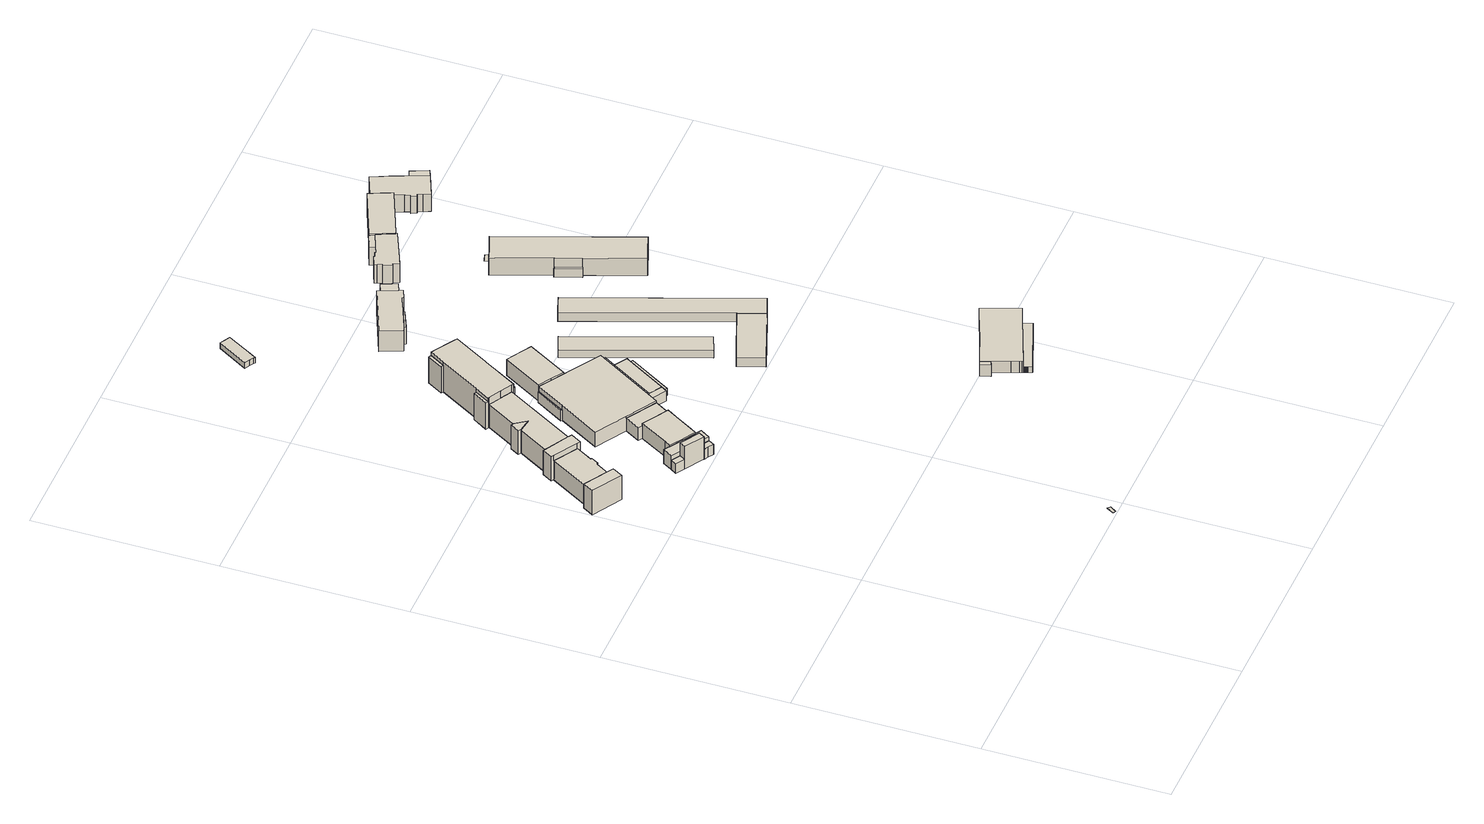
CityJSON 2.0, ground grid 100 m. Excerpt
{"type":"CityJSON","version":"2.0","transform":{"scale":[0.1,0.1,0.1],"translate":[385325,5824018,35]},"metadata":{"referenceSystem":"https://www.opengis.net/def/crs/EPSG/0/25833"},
"CityObjects":{
"building1":{"type":"Building","attributes":{"Gemeindeschluessel":"11000001","BezugspunktDach":"2200","function":"51009_1610","measuredHeight":0.061,"storeysAboveGround":0},"address":[{"country":"Germany","locality":"Berlin"}],"geometry":[{"type":"Solid","lod":"1","boundaries":[[[[0,1,2,3]],[[4,5,6,7]],[[4,7,3,2]],[[5,4,2,1]],[[6,5,1,0]],[[7,6,0,3]]]]}]},
"building2":{"type":"Building","attributes":{"Gemeindeschluessel":"11000001","BezugspunktDach":"2200","function":"51009_1610","measuredHeight":14.37,"storeysAboveGround":0},"address":[{"country":"Germany","locality":"Berlin"}],"geometry":[{"type":"Solid","lod":"1","boundaries":[[[[8,9,10,11]],[[12,13,14,15]],[[12,15,11,10]],[[13,12,10,9]],[[14,13,9,8]],[[15,14,8,11]]]]}]},
"building3":{"type":"Building","attributes":{"Gemeindeschluessel":"11000001","function":"31001_3073"},"address":[{"country":"Germany","locality":"Berlin","thoroughfareNumber":"41 (94)","thoroughfareName":"Kurt-Schumacher-Damm"}],"children":["building3-1","building3-2","building3-3","building3-4","building3-5","building3-6","building3-7","building3-8","building3-9","building3-10"]},
"building3-1":{"type":"BuildingPart","attributes":{"BezugspunktDach":"2200","measuredHeight":16.58,"storeysAboveGround":3},"parents":["building3"],"geometry":[{"type":"MultiSurface","lod":"1","boundaries":[[[16,17,18,19,20,21]],[[22,23,24,25,26,27]],[[22,27,21,20]],[[23,22,20,19]],[[28,29,30,19,18]],[[31,24,23,32,33]],[[25,24,18,17]],[[26,25,17,16]],[[27,26,16,21]],[[31,33,29,28]],[[33,32,30,29]]]}]},
"building3-2":{"type":"BuildingPart","attributes":{"BezugspunktDach":"2200","measuredHeight":16.49,"storeysAboveGround":3},"parents":["building3"],"geometry":[{"type":"MultiSurface","lod":"1","boundaries":[[[34,35,36,37,38,39,40]],[[41,42,43,44,45,46,47]],[[41,47,40,39]],[[48,49,50,51,52,42,41,39,38]],[[43,42,38,37]],[[44,43,37,36]],[[45,44,36,35]],[[53,54,55,35,34]],[[47,46,34,40]],[[56,42,52,49,48]],[[57,52,51,50,49]],[[46,58,54,53]],[[58,45,59,55,54]]]}]},
"building3-3":{"type":"BuildingPart","attributes":{"BezugspunktDach":"2200","measuredHeight":16.34,"storeysAboveGround":3},"parents":["building3"],"geometry":[{"type":"MultiSurface","lod":"1","boundaries":[[[49,48,60,61,62,63,64,50]],[[65,66,67,68,69,42,52,51]],[[65,51,50,64]],[[68,67,62,61]],[[69,68,61,60]],[[42,69,60,48]],[[66,65,64,63]],[[70,71,62,67]],[[66,63,71,70]],[[52,42,48,49]],[[51,52,49,50]]]}]},
"building3-4":{"type":"BuildingPart","attributes":{"BezugspunktDach":"2200","measuredHeight":16.93,"storeysAboveGround":3},"parents":["building3"],"geometry":[{"type":"Solid","lod":"1","boundaries":[[[[72,73,74,75]],[[76,77,78,79]],[[76,79,75,74]],[[77,76,74,73]],[[79,78,72,75]],[[78,77,73,72]]]]}]},
"building3-5":{"type":"BuildingPart","attributes":{"BezugspunktDach":"2200","measuredHeight":16.93,"storeysAboveGround":3},"parents":["building3"],"geometry":[{"type":"Solid","lod":"1","boundaries":[[[[80,81,82,83]],[[84,85,86,87]],[[85,84,82,81]],[[86,85,81,80]],[[87,86,80,83]],[[84,87,83,82]]]]}]},
"building3-6":{"type":"BuildingPart","attributes":{"BezugspunktDach":"2200","measuredHeight":16.93,"storeysAboveGround":3},"parents":["building3"],"geometry":[{"type":"MultiSurface","lod":"1","boundaries":[[[88,89,90,91]],[[92,93,94,95]],[[93,92,90,89]],[[94,93,89,88]],[[95,94,88,91]],[[92,96,95,91,90]]]}]},
"building3-7":{"type":"BuildingPart","attributes":{"BezugspunktDach":"2200","measuredHeight":16.93,"storeysAboveGround":3},"parents":["building3"],"geometry":[{"type":"MultiSurface","lod":"1","boundaries":[[[97,98,99,100]],[[101,102,103,104]],[[101,104,100,99]],[[102,101,99,98]],[[104,103,97,100]],[[102,105,98,97,103]]]}]},
"building3-8":{"type":"BuildingPart","attributes":{"BezugspunktDach":"2200","measuredHeight":16.07,"storeysAboveGround":3},"parents":["building3"],"geometry":[{"type":"Solid","lod":"1","boundaries":[[[[106,107,108,109,110]],[[111,112,113,114,115]],[[111,115,110,109]],[[112,111,109,108]],[[113,112,108,107]],[[114,113,107,106]],[[115,114,106,110]]]]}]},
"building3-9":{"type":"BuildingPart","attributes":{"BezugspunktDach":"2200","measuredHeight":14.94,"storeysAboveGround":3},"parents":["building3"],"geometry":[{"type":"MultiSurface","lod":"1","boundaries":[[[29,28,116,117,118,119,55,54,53,30]],[[120,121,122,123,124,125,126,31,33,32]],[[120,32,30,53]],[[121,120,53,46,58]],[[122,121,54,58,45,127]],[[123,122,55,119]],[[124,123,119,118]],[[125,124,118,117]],[[126,125,117,116]],[[31,126,116,28]],[[58,46,53,54]],[[127,45,58,54,55]],[[33,31,28,29]],[[33,29,30,32]]]}]},
"building3-10":{"type":"BuildingPart","attributes":{"BezugspunktDach":"2200","measuredHeight":21.45,"storeysAboveGround":3},"parents":["building3"],"geometry":[{"type":"MultiSurface","lod":"1","boundaries":[[[128,129,130,131,132,133,134,135,136,137,138,139]],[[77,103,102,140,84,87,92,95,67,70,65,78]],[[77,73,72,78,139,138]],[[103,77,138,137]],[[102,98,97,103,137,136]],[[140,102,136,135]],[[84,140,135,134]],[[87,83,82,134,133]],[[92,87,133,132]],[[95,92,132,131],[95,91,90,92]],[[67,95,131,130]],[[71,62,130,129]],[[64,63,71,70,129,128]],[[78,65,128,139]],[[78,72,73,77]],[[103,97,98,102]],[[84,82,83,87]],[[91,95,92,90]],[[70,67,62,71]],[[65,66,63,64]],[[66,70,71,63]]]}]},
"building4":{"type":"Building","attributes":{"Gemeindeschluessel":"11000001","function":"31001_3073"},"address":[{"country":"Germany","locality":"Berlin","thoroughfareNumber":"41 (95)","thoroughfareName":"Kurt-Schumacher-Damm"}],"children":["building4-1","building4-2","building4-3","building4-4","building4-5","building4-6","building4-7","building4-8","building4-9","building4-10","building4-11"]},
"building4-1":{"type":"BuildingPart","attributes":{"BezugspunktDach":"2200","measuredHeight":12.13,"storeysAboveGround":1},"parents":["building4"],"geometry":[{"type":"MultiSurface","lod":"1","boundaries":[[[141,142,143,144,145,146,147,148,149,150,151]],[[152,153,154,155,156,157,158,159,160,161,162]],[[152,162,151,150]],[[163,164,165,152,150,149]],[[154,153,149,148]],[[156,155,147,146]],[[157,156,146,145]],[[158,166,167,145,144]],[[159,158,144,143]],[[160,159,143,142]],[[168,169,170,142,141]],[[162,161,141,151]],[[153,152,165,164,163]],[[171,172,173,147,155]],[[154,148,173,172]],[[157,167,166,158]],[[161,174,169,168]],[[160,170,169,174]]]}]},
"building4-2":{"type":"BuildingPart","attributes":{"BezugspunktDach":"2200","measuredHeight":14.05,"storeysAboveGround":1},"parents":["building4"],"geometry":[{"type":"MultiSurface","lod":"1","boundaries":[[[175,176,177,178,179,180,181]],[[182,183,184,185,155,172,154]],[[182,154,181,180]],[[183,182,180,179]],[[184,183,179,178]],[[185,184,178,177]],[[155,185,177,176]],[[173,147,155,176,175]],[[154,148,173,172,175,181]],[[172,155,147,173]],[[172,173,148,154]]]}]},
"building4-3":{"type":"BuildingPart","attributes":{"BezugspunktDach":"2200","measuredHeight":6.43,"storeysAboveGround":1},"parents":["building4"],"geometry":[{"type":"MultiSurface","lod":"1","boundaries":[[[186,187,188,189,190,191,167,166]],[[157,192,193,194,195,196,197,158]],[[192,157,167,191]],[[193,192,191,190]],[[194,193,190,189]],[[195,194,189,188]],[[196,198,199,195,188,187]],[[200,201,187,186]],[[158,197,186,166]],[[158,166,167,157]],[[195,199,198,196]],[[197,196,201,200]]]}]},
"building4-4":{"type":"BuildingPart","attributes":{"BezugspunktDach":"2200","measuredHeight":10.55,"storeysAboveGround":1},"parents":["building4"],"geometry":[{"type":"MultiSurface","lod":"1","boundaries":[[[202,203,204,170,169,168,205]],[[161,174,160,206,207,208,209]],[[161,209,205,168]],[[206,160,170,204]],[[209,208,202,205]],[[174,161,168,169]],[[160,174,169,170,210]],[[207,211,212,203]],[[206,204,212,213,211]],[[208,207,203,202,214]]]}]},
"building4-5":{"type":"BuildingPart","attributes":{"BezugspunktDach":"2200","measuredHeight":6.33,"storeysAboveGround":1},"parents":["building4"],"geometry":[{"type":"MultiSurface","lod":"1","boundaries":[[[215,216,217,199,198]],[[195,218,219,220,196]],[[218,195,199,217]],[[219,218,217,216]],[[220,219,216,215]],[[199,195,196,198]]]}]},
"building4-6":{"type":"BuildingPart","attributes":{"BezugspunktDach":"2200","measuredHeight":13.08,"storeysAboveGround":1},"parents":["building4"],"geometry":[{"type":"MultiSurface","lod":"1","boundaries":[[[221,222,223,224,225,226,227,228,229]],[[230,208,211,206,231,232,233,234,235]],[[230,235,229,228]],[[208,230,228,227]],[[212,203,207,203,202,227,226]],[[204,212,211,226,225]],[[231,206,225,224]],[[232,231,224,223]],[[233,232,223,222]],[[236,237,222,221]],[[238,239,240,235,234,221,229]],[[211,207,203,212]],[[208,202,203,207]],[[206,241,211,212,204]],[[234,233,237,236]],[[235,240,239,238]]]}]},
"building4-7":{"type":"BuildingPart","attributes":{"BezugspunktDach":"2200","measuredHeight":6.26,"storeysAboveGround":1},"parents":["building4"],"geometry":[{"type":"MultiSurface","lod":"1","boundaries":[[[242,243,244,200,245,246]],[[247,197,220,248,249,250]],[[247,250,246,245]],[[197,247,245,200]],[[248,220,244,243]],[[249,248,243,242]],[[250,249,242,246]],[[200,201,196,197]],[[220,196,201,244]]]}]},
"building4-8":{"type":"BuildingPart","attributes":{"BezugspunktDach":"2200","measuredHeight":6.61,"storeysAboveGround":1},"parents":["building4"],"geometry":[{"type":"MultiSurface","lod":"1","boundaries":[[[165,164,251,252]],[[253,153,152,254]],[[253,254,252,251]],[[153,253,251,164]],[[254,152,165,252]],[[152,153,164,165,255]]]}]},
"building4-9":{"type":"BuildingPart","attributes":{"BezugspunktDach":"2200","measuredHeight":13.7,"storeysAboveGround":1},"parents":["building4"],"geometry":[{"type":"MultiSurface","lod":"1","boundaries":[[[256,257,258,259,260,237,239,261,262]],[[263,240,233,264,265,266,267,268,269]],[[263,269,262,261]],[[263,261,238,235]],[[240,239,236,234]],[[264,233,237,260]],[[265,264,260,259]],[[270,271,265,259,258]],[[267,266,258,257]],[[268,267,257,256]],[[272,273,256,262]],[[240,235,238,239]],[[233,234,236,237]],[[266,274,265,271,270]],[[269,268,273,272]]]}]},
"building4-10":{"type":"BuildingPart","attributes":{"BezugspunktDach":"2200","measuredHeight":8.03,"storeysAboveGround":1},"parents":["building4"],"geometry":[{"type":"MultiSurface","lod":"1","boundaries":[[[275,276,271,270,277]],[[266,265,278,279,280]],[[266,280,277,270]],[[278,265,271,276]],[[279,278,276,275]],[[280,279,275,277]],[[281,265,266,270,271]]]}]},
"building4-11":{"type":"BuildingPart","attributes":{"BezugspunktDach":"2200","measuredHeight":8.16,"storeysAboveGround":1},"parents":["building4"],"geometry":[{"type":"MultiSurface","lod":"1","boundaries":[[[282,273,272,283]],[[269,268,284,285]],[[269,285,283,272]],[[284,268,273,282]],[[285,284,282,283]],[[268,269,272,273,286]]]}]},
"building5":{"type":"Building","attributes":{"Gemeindeschluessel":"11000001","BezugspunktDach":"2200","function":"51009_1610","measuredHeight":3,"storeysAboveGround":0},"address":[{"country":"Germany","locality":"Berlin"}],"geometry":[{"type":"Solid","lod":"1","boundaries":[[[[287,288,289,290]],[[291,292,293,294]],[[291,294,290,289]],[[292,291,289,288]],[[293,292,288,287]],[[294,293,287,290]]]]}]},
"building6":{"type":"Building","attributes":{"Gemeindeschluessel":"11000001","BezugspunktDach":"2200","function":"51009_1610","measuredHeight":4.43,"storeysAboveGround":0},"address":[{"country":"Germany","locality":"Berlin"}],"geometry":[{"type":"Solid","lod":"1","boundaries":[[[[295,296,297,298]],[[299,300,301,302]],[[299,302,298,297]],[[300,299,297,296]],[[301,300,296,295]],[[302,301,295,298]]]]}]},
"building7":{"type":"Building","attributes":{"Gemeindeschluessel":"11000012","BezugspunktDach":"2200","function":"31001_2463","measuredHeight":3.69,"storeysAboveGround":1},"address":[{"country":"Germany","locality":"Berlin","thoroughfareNumber":"10 (1)","thoroughfareName":"Rue Charles Calmette"}],"geometry":[{"type":"Solid","lod":"1","boundaries":[[[[303,304,305,306,307,308,309,310]],[[311,312,313,314,315,316,317,318]],[[311,318,310,309]],[[312,311,309,308]],[[313,312,308,307]],[[314,313,307,306]],[[315,314,306,305]],[[316,315,305,304]],[[317,316,304,303]],[[318,317,303,310]]]]}]},
"building8":{"type":"Building","attributes":{"Gemeindeschluessel":"11000001","BezugspunktDach":"2200","function":"51009_1610","measuredHeight":2.22,"storeysAboveGround":0},"address":[{"country":"Germany","locality":"Berlin"}],"geometry":[{"type":"Solid","lod":"1","boundaries":[[[[319,320,321,322]],[[323,324,325,326]],[[323,326,322,321]],[[324,323,321,320]],[[325,324,320,319]],[[326,325,319,322]]]]}]},
"building9":{"type":"Building","attributes":{"Gemeindeschluessel":"11000001","BezugspunktDach":"2200","function":"51009_1610","measuredHeight":4.23,"storeysAboveGround":0},"address":[{"country":"Germany","locality":"Berlin"}],"geometry":[{"type":"Solid","lod":"1","boundaries":[[[[327,328,329,330]],[[331,332,333,334]],[[331,334,330,329]],[[332,331,329,328]],[[333,332,328,327]],[[334,333,327,330]]]]}]},
"building10":{"type":"Building","attributes":{"Gemeindeschluessel":"11000001","BezugspunktDach":"2200","function":"31001_3073","measuredHeight":5,"storeysAboveGround":1},"address":[{"country":"Germany","locality":"Berlin","thoroughfareNumber":"41 (97)","thoroughfareName":"Kurt-Schumacher-Damm"}],"geometry":[{"type":"Solid","lod":"1","boundaries":[[[[335,336,337,338]],[[339,340,341,342]],[[339,342,338,337]],[[340,339,337,336]],[[341,340,336,335]],[[342,341,335,338]]]]}]},
"building11":{"type":"Building","attributes":{"Gemeindeschluessel":"11000001","function":"31001_3073"},"address":[{"country":"Germany","locality":"Berlin","thoroughfareNumber":"41 (96)","thoroughfareName":"Kurt-Schumacher-Damm"}],"children":["building11-1","building11-2","building11-3"]},
"building11-1":{"type":"BuildingPart","attributes":{"BezugspunktDach":"2200","measuredHeight":16.67,"storeysAboveGround":3},"parents":["building11"],"geometry":[{"type":"MultiSurface","lod":"1","boundaries":[[[343,344,345,346,347,348,349,350,351,352,353,354,355]],[[356,357,358,359,360,361,362,363,364,365,366,367,368]],[[356,368,355,354]],[[357,356,354,353]],[[369,370,371,357,353,352]],[[359,358,352,351]],[[360,359,351,350]],[[361,360,350,349]],[[362,361,349,348]],[[363,362,348,347]],[[364,363,347,346]],[[372,373,346,345]],[[366,374,372,345,344]],[[366,374,344]],[[367,366,344,343]],[[368,367,343,355]],[[358,375,376,370,369]],[[376,357,371,370]],[[365,364,373,372]],[[365,372,374,366]]]}]},
"building11-2":{"type":"BuildingPart","attributes":{"BezugspunktDach":"2200","measuredHeight":10.56,"storeysAboveGround":3},"parents":["building11"],"geometry":[{"type":"Solid","lod":"1","boundaries":[[[[377,378,373,372,374]],[[365,364,379,380,366]],[[379,364,373,378]],[[380,379,378,377]],[[366,380,377,374]],[[366,374,372,365]],[[364,365,372,373]]]]}]},
"building11-3":{"type":"BuildingPart","attributes":{"BezugspunktDach":"2200","measuredHeight":14.49,"storeysAboveGround":3},"parents":["building11"],"geometry":[{"type":"Solid","lod":"1","boundaries":[[[[370,369,381,382,371]],[[383,384,358,376,357]],[[383,357,371,382]],[[384,383,382,381]],[[358,384,381,369]],[[376,358,369,370]],[[376,370,371,357]]]]}]},
"building12":{"type":"Building","attributes":{"Gemeindeschluessel":"11000001","function":"31001_3073"},"address":[{"country":"Germany","locality":"Berlin","thoroughfareNumber":"41 (89)","thoroughfareName":"Kurt-Schumacher-Damm"}],"children":["building12-1","building12-2","building12-3"]},
"building12-1":{"type":"BuildingPart","attributes":{"BezugspunktDach":"2200","measuredHeight":7.17,"storeysAboveGround":1},"parents":["building12"],"geometry":[{"type":"MultiSurface","lod":"1","boundaries":[[[385,386,387,388,389,390,391,392,393,394,395]],[[396,397,398,399,400,401,402,403,404,405,406]],[[396,406,395,394]],[[397,396,394,393]],[[398,397,393,392]],[[399,398,392,391]],[[400,399,391,390]],[[407,408,400,390,389]],[[402,401,389,388]],[[403,402,388,387]],[[404,403,387,386]],[[405,404,386,385]],[[409,401,400,408,407]],[[406,405,385,395]]]}]},
"building12-2":{"type":"BuildingPart","attributes":{"BezugspunktDach":"2200","measuredHeight":4.69,"storeysAboveGround":1},"parents":["building12"],"geometry":[{"type":"Solid","lod":"1","boundaries":[[[[410,411,412,413,414,415,416,417,418,419,408,407]],[[400,420,421,422,423,424,425,426,427,428,429,401]],[[420,400,408,419]],[[421,420,419,418]],[[422,421,418,417]],[[423,422,417,416]],[[424,423,416,415]],[[425,424,415,414]],[[426,425,414,413]],[[427,426,413,412]],[[428,427,412,411]],[[429,428,411,410]],[[401,429,410,407]],[[401,407,408,400]]]]}]},
"building12-3":{"type":"BuildingPart","attributes":{"BezugspunktDach":"2200","measuredHeight":7.17,"storeysAboveGround":1},"parents":["building12"],"geometry":[{"type":"Solid","lod":"1","boundaries":[[[[430,385,395,431]],[[406,405,432,433]],[[406,433,431,395]],[[432,405,385,430]],[[433,432,430,431]],[[395,385,405,406]]]]}]},
"building13":{"type":"Building","attributes":{"Gemeindeschluessel":"11000001","function":"31001_3073"},"address":[{"country":"Germany","locality":"Berlin","thoroughfareNumber":"41 (98)","thoroughfareName":"Kurt-Schumacher-Damm"}],"children":["building13-1","building13-2"]},
"building13-1":{"type":"BuildingPart","attributes":{"BezugspunktDach":"2200","measuredHeight":6.12,"storeysAboveGround":1},"parents":["building13"],"geometry":[{"type":"Solid","lod":"1","boundaries":[[[[434,435,436,437,438]],[[439,440,441,442,443]],[[439,443,438,437]],[[440,439,437,436]],[[441,440,436,435]],[[443,442,434,438]],[[441,435,434,442]]]]}]},
"building13-2":{"type":"BuildingPart","attributes":{"BezugspunktDach":"2200","measuredHeight":5.56,"storeysAboveGround":1},"parents":["building13"],"geometry":[{"type":"Solid","lod":"1","boundaries":[[[[444,435,434,445]],[[442,441,446,447]],[[442,447,445,434]],[[446,441,435,444]],[[447,446,444,445]],[[442,434,435,441]]]]}]},
"building14":{"type":"Building","attributes":{"Gemeindeschluessel":"11000001","function":"31001_3073"},"address":[{"country":"Germany","locality":"Berlin","thoroughfareNumber":"41 (101)","thoroughfareName":"Kurt-Schumacher-Damm"}],"children":["building14-1","building14-2"]},
"building14-1":{"type":"BuildingPart","attributes":{"BezugspunktDach":"2200","measuredHeight":12.15,"storeysAboveGround":3},"parents":["building14"],"geometry":[{"type":"MultiSurface","lod":"1","boundaries":[[[448,449,450,451,452,453,454,455,456,457,458]],[[459,460,461,462,463,464,465,466,467,468,469]],[[459,469,458,457]],[[460,459,457,456]],[[461,460,456,455]],[[462,461,455,454]],[[463,462,454,453]],[[464,463,453,452]],[[465,464,452,451]],[[466,465,451,450]],[[467,466,450,449]],[[470,471,449,448]],[[468,467,472,473,474]],[[469,468,448,458]],[[474,473,472,471,470]]]}]},
"building14-2":{"type":"BuildingPart","attributes":{"BezugspunktDach":"2200","measuredHeight":5.33,"storeysAboveGround":3},"parents":["building14"],"geometry":[{"type":"Solid","lod":"1","boundaries":[[[[475,471,470,476]],[[473,472,477,478]],[[473,478,476,470]],[[477,472,471,475]],[[478,477,475,476]],[[473,470,471,472]]]]}]},
"building15":{"type":"Building","attributes":{"Gemeindeschluessel":"11000001","BezugspunktDach":"2200","function":"51009_1610","measuredHeight":0.258,"storeysAboveGround":0},"address":[{"country":"Germany","locality":"Berlin"}],"geometry":[{"type":"Solid","lod":"1","boundaries":[[[[479,480,481,482]],[[483,484,485,486]],[[483,486,482,481]],[[484,483,481,480]],[[485,484,480,479]],[[486,485,479,482]]]]}]},
"building16":{"type":"Building","attributes":{"Gemeindeschluessel":"11000001","function":"31001_3073"},"address":[{"country":"Germany","locality":"Berlin","thoroughfareNumber":"41 (102)","thoroughfareName":"Kurt-Schumacher-Damm"}],"children":["building16-1","building16-2","building16-3","building16-4","building16-5","building16-6"]},
"building16-1":{"type":"BuildingPart","attributes":{"BezugspunktDach":"2200","measuredHeight":15.39,"storeysAboveGround":3},"parents":["building16"],"geometry":[{"type":"MultiSurface","lod":"1","boundaries":[[[487,488,489,490,491,492,493,494]],[[495,496,497,498,499,500,501,502]],[[495,502,494,493]],[[503,504,493,492]],[[505,503,496,492,491]],[[498,497,491,490]],[[499,498,490,489]],[[500,499,489,488]],[[506,507,508,488,487]],[[509,510,500,509,511]],[[512,513,514,506,501,487,494]],[[496,495,504,503]],[[497,515,496,503,505]],[[501,510,509,507,506]],[[511,509,500,508,507]],[[501,506,514,516,517]],[[502,516,513,512]]]}]},
"building16-2":{"type":"BuildingPart","attributes":{"BezugspunktDach":"2200","measuredHeight":15.24,"storeysAboveGround":3},"parents":["building16"],"geometry":[{"type":"MultiSurface","lod":"1","boundaries":[[[518,519,520,521,522,523,524,508,507,514,525,526,527,528,529,530]],[[531,532,533,534,535,516,509,500,536,537,538,539,540,541,542,543]],[[531,543,530,529]],[[532,531,529,528]],[[533,532,528,527]],[[534,533,527,526]],[[535,534,526,525]],[[513,544,525,514]],[[536,500,508,524]],[[537,536,524,523]],[[538,537,523,522]],[[539,538,522,521]],[[540,539,521,520]],[[541,540,520,519]],[[542,541,519,518]],[[543,542,518,530]],[[545,516,535,544,513]],[[509,501,506,507]],[[516,514,506,546,501]],[[500,547,509,507,508]]]}]},
"building16-3":{"type":"BuildingPart","attributes":{"BezugspunktDach":"2200","measuredHeight":13.08,"storeysAboveGround":3},"parents":["building16"],"geometry":[{"type":"Solid","lod":"1","boundaries":[[[[544,513,512,548,549]],[[550,502,516,535,551]],[[550,551,549,548]],[[502,550,548,512]],[[551,535,544,549]],[[502,512,513,516]],[[516,513,544,535]]]]}]},
"building16-4":{"type":"BuildingPart","attributes":{"BezugspunktDach":"2200","measuredHeight":13.96,"storeysAboveGround":3},"parents":["building16"],"geometry":[{"type":"MultiSurface","lod":"1","boundaries":[[[505,552,553,554,555,556,557,558,559,560,561,562,563,564,565,504]],[[566,567,568,569,570,571,572,573,574,575,576,577,578,579,497,495]],[[566,495,504,565]],[[567,566,565,564]],[[568,567,564,563]],[[569,568,563,562]],[[570,569,562,561]],[[571,570,561,560],[580,570,581,571,582,583]],[[573,572,559,558]],[[574,573,558,557]],[[575,574,557,556]],[[576,575,556,555]],[[577,576,555,554]],[[578,577,554,553]],[[579,578,553,552]],[[497,579,552,505]],[[582,571,581,583]],[[581,570,580,583]],[[572,571,560,559]],[[495,496,503,504]],[[497,505,503,496]]]}]},
"building16-5":{"type":"BuildingPart","attributes":{"BezugspunktDach":"2200","measuredHeight":11.73,"storeysAboveGround":3},"parents":["building16"],"geometry":[{"type":"MultiSurface","lod":"1","boundaries":[[[559,584,585,586,560]],[[587,588,589,572,571]],[[587,571,587,590,582,560,586]],[[588,587,586,585]],[[589,588,585,584]],[[572,589,584,559]],[[559,572,559,560]],[[582,590,587,571]],[[571,572,559,560]]]}]},
"building16-6":{"type":"BuildingPart","attributes":{"BezugspunktDach":"2200","measuredHeight":4.02,"storeysAboveGround":3},"parents":["building16"],"geometry":[{"type":"Solid","lod":"1","boundaries":[[[[583,582,590,591,592,580]],[[593,594,587,571,581,570]],[[593,570,580,592]],[[594,593,592,591]],[[587,594,591,590]],[[571,587,590,582]],[[581,571,582,583]],[[581,583,580,570]]]]}]}
},
"vertices":[
[929,9,4],[954,46,4],[939,57,4],[916,18,4],[939,57,3],[954,46,3],[929,9,3],[916,18,3],
[598,2050,146],[617,2082,146],[515,2145,146],[496,2113,146],[515,2145,3],[617,2082,3],[598,2050,3],[496,2113,3],
[169,2323,158],[202,2379,158],[186,2389,158],[58,2465,158],[43,2475,158],[9,2418,158],[43,2475,2],[58,2465,2],[186,2389,2],[202,2379,2],[169,2323,2],[9,2418,2],[186,2389,128],[122,2427,128],[58,2465,128],[186,2389,3],[58,2465,3],[122,2427,3],
[192,2688,159],[319,2612,159],[336,2602,159],[371,2661,159],[354,2670,159],[210,2752,159],[177,2697,159],[210,2752,5],[354,2670,5],[371,2661,5],[336,2602,5],[319,2612,5],[192,2688,5],[177,2697,5],[354,2670,153],[290,2706,153],[227,2743,153],[227,2743,5],[290,2706,5],[192,2688,128],[255,2650,128],[319,2612,128],[354,2670,79],[290,2706,60],[255,2650,5],[319,2612,54],
[435,2806,153],[503,2921,153],[582,3054,153],[518,3090,153],[454,3125,153],[454,3125,5],[518,3090,5],[582,3054,5],[503,2921,5],[435,2806,5],[520,3089,5],[520,3089,153],
[448,3128,174],[496,3208,174],[483,3216,174],[435,3136,174],[483,3216,5],[496,3208,5],[448,3128,5],[435,3136,5],
[724,3255,174],[826,3426,174],[820,3430,174],[718,3259,174],[820,3430,5],[826,3426,5],[724,3255,5],[718,3259,5],
[598,3045,174],[698,3213,174],[692,3216,174],[592,3049,174],[692,3216,5],[698,3213,5],[598,3045,5],[592,3049,5],[623,3101,5],
[630,3432,174],[680,3515,174],[668,3523,174],[617,3439,174],[668,3523,5],[680,3515,5],[630,3432,5],[617,3439,5],[680,3515,71],
[326,2910,157],[398,2900,157],[355,2959,157],[339,2968,157],[310,2919,157],[339,2968,5],[355,2959,5],[398,2900,5],[326,2910,5],[310,2919,5],
[241,2482,128],[248,2478,128],[272,2518,128],[265,2522,128],[192,2688,3],[255,2650,3],[319,2612,3],[265,2522,3],[272,2518,3],[248,2478,3],[241,2482,3],[319,2612,52],
[454,3125,197],[520,3089,197],[582,3054,197],[592,3049,197],[692,3216,197],[718,3259,197],[820,3430,197],[807,3438,197],[680,3515,197],[630,3432,197],[496,3208,197],[448,3128,197],[807,3438,5],
[668,2485,96],[830,2387,96],[870,2453,96],[879,2468,96],[1060,2765,96],[895,2867,96],[862,2886,96],[730,2968,96],[727,2964,96],[634,2808,96],[500,2585,96],[634,2808,2],[727,2964,2],[730,2968,2],[862,2886,2],[895,2867,2],[1060,2765,2],[879,2468,2],[870,2453,2],[830,2387,2],[668,2485,2],[500,2585,2],[727,2964,27],[727,2964,68],[634,2808,68],[879,2468,67],[1060,2765,67],[668,2485,84],[749,2436,84],[830,2387,84],[846,2897,2],[796,2927,2],[796,2927,96],[749,2436,2],
[796,2927,107],[862,2886,107],[991,3104,107],[951,3130,107],[899,3160,107],[859,3183,107],[730,2968,107],[859,3183,2],[899,3160,2],[951,3130,2],[991,3104,2],
[897,2457,67],[904,2453,67],[1048,2688,67],[1085,2750,67],[1080,2753,67],[1062,2764,67],[1062,2764,2],[1080,2753,2],[1085,2750,2],[1048,2688,2],[904,2453,2],[897,2457,2],[904,2453,66],[1048,2688,66],[897,2457,65],[904,2453,65],
[641,2391,84],[700,2355,84],[781,2307,84],[619,2404,84],[781,2307,2],[700,2355,2],[641,2391,2],[619,2404,2],[830,2387,66],[711,2349,2],[711,2349,84],[711,2349,73],[641,2391,34],
[972,2412,66],[1106,2633,66],[1115,2647,66],[1115,2647,2],[1106,2633,2],[972,2412,2],
[601,2164,98],[669,2122,98],[688,2154,98],[738,2236,98],[781,2307,98],[711,2349,98],[641,2391,98],[551,2237,98],[532,2206,98],[551,2237,2],[738,2236,2],[688,2154,2],[669,2122,2],[601,2164,2],[532,2206,2],[601,2164,90],[669,2122,90],[532,2206,90],[600,2164,90],[600,2164,2],[713,2347,2],
[952,2380,65],[964,2399,65],[972,2412,65],[888,2442,65],[878,2425,65],[888,2442,2],[964,2399,2],[952,2380,2],[878,2425,2],
[720,2968,68],[627,2813,68],[720,2968,2],[627,2813,2],[634,2808,65],
[515,2145,90],[568,2112,90],[617,2082,90],[668,2050,90],[701,2103,90],[500,2226,90],[468,2174,90],[500,2226,2],[701,2103,2],[668,2050,2],[617,2082,2],[568,2112,2],[515,2145,2],[468,2174,2],[617,2082,67],[668,2050,67],[468,2174,64],[515,2145,64],[620,2080,2],
[622,2036,67],[649,2019,67],[598,2050,67],[649,2019,2],[622,2036,2],[598,2050,2],[668,2050,37],
[496,2113,64],[449,2142,64],[496,2113,2],[449,2142,2],[515,2145,26],
[888,2442,37],[897,2457,37],[879,2468,37],[870,2453,37],[879,2468,7],[897,2457,7],[888,2442,7],[870,2453,7],
[984,2387,53],[1127,2621,53],[1106,2633,53],[964,2399,53],[1106,2633,8],[1127,2621,8],[984,2387,8],[964,2399,8],
[481,4393,44],[502,4380,44],[509,4376,44],[610,4546,44],[604,4549,44],[582,4561,44],[554,4577,44],[452,4410,44],[554,4577,9],[582,4561,9],[604,4549,9],[610,4546,9],[509,4376,9],[502,4380,9],[481,4393,9],[452,4410,9],
[1093,2666,30],[1105,2686,30],[1068,2709,30],[1055,2689,30],[1068,2709,7],[1105,2686,7],[1093,2666,7],[1055,2689,7],
[1080,2753,51],[1090,2768,51],[1071,2780,51],[1062,2764,51],[1071,2780,9],[1090,2768,9],[1080,2753,9],[1062,2764,9],
[1332,2273,58],[1428,2309,58],[1164,3028,58],[1068,2992,58],[1164,3028,8],[1428,2309,8],[1332,2273,8],[1068,2992,8],
[850,3721,140],[899,3741,140],[1008,3787,140],[1008,3786,140],[1023,3793,140],[1082,3818,140],[1086,3809,140],[1137,3832,140],[1134,3840,140],[1129,3852,140],[1095,3933,140],[1087,3953,140],[803,3837,140],[1087,3953,9],[1095,3933,9],[1129,3852,9],[1134,3840,9],[1137,3832,9],[1086,3809,9],[1082,3818,9],[1023,3793,9],[1008,3786,9],[1008,3787,9],[899,3741,9],[850,3721,9],[803,3837,9],[1129,3852,135],[1112,3893,135],[1095,3933,135],[1008,3787,115],[1008,3786,115],[899,3741,115],[1116,3883,9],[1112,3893,9],
[904,3730,115],[1012,3777,115],[1012,3777,9],[904,3730,9],
[1181,3874,135],[1148,3955,135],[1148,3955,9],[1181,3874,9],
[1711,956,73],[1746,863,73],[1761,822,73],[1765,811,73],[1766,807,73],[2073,926,73],[2145,953,73],[2072,1151,73],[1901,1086,73],[1795,1047,73],[1692,1008,73],[1795,1047,2],[1901,1086,2],[2072,1151,2],[2145,953,2],[2073,926,2],[1766,807,2],[1765,811,2],[1761,822,2],[1746,863,2],[1711,956,2],[1692,1008,2],[1766,807,42],[2073,926,42],[1766,807,13],
[1768,804,42],[1769,800,42],[1771,796,42],[1772,793,42],[1773,789,42],[1773,788,42],[1775,784,42],[1783,762,42],[2092,876,42],[2082,901,42],[2082,901,2],[2092,876,2],[1783,762,2],[1775,784,2],[1773,788,2],[1773,789,2],[1772,793,2],[1771,796,2],[1769,800,2],[1768,804,2],
[1685,946,73],[1666,998,73],[1685,946,2],[1666,998,2],
[1634,2264,61],[1685,2123,61],[1793,2162,61],[1439,3130,61],[1331,3092,61],[1439,3130,5],[1793,2162,5],[1685,2123,5],[1634,2264,5],[1331,3092,5],
[1364,2007,61],[1313,2147,61],[1364,2007,5],[1313,2147,5],
[1650,3229,119],[1698,3097,119],[1808,2795,119],[1865,2816,119],[1961,2851,119],[1923,2957,119],[1694,3586,119],[1679,3581,119],[1637,3566,119],[1596,3551,119],[1540,3531,119],[1596,3551,9],[1637,3566,9],[1679,3581,9],[1694,3586,9],[1923,2957,9],[1961,2851,9],[1865,2816,9],[1808,2795,9],[1698,3097,9],[1650,3229,9],[1540,3531,9],[1650,3229,63],[1698,3097,63],[1698,3097,10],[1650,3229,10],[1650,3229,23],
[1682,3091,63],[1634,3224,63],[1682,3091,10],[1634,3224,10],
[1637,3566,13],[1679,3581,13],[1672,3603,13],[1629,3588,13],[1672,3603,11],[1679,3581,11],[1637,3566,11],[1629,3588,11],
[1518,4081,132],[1544,4021,132],[1620,4052,132],[1747,4105,132],[1827,4137,132],[1802,4198,132],[1777,4258,132],[1492,4141,132],[1777,4258,8],[1802,4198,8],[1827,4137,8],[1747,4105,8],[1620,4052,8],[1544,4021,8],[1518,4081,8],[1492,4141,8],[1802,4198,117],[1777,4258,117],[1827,4137,117],[1518,4081,128],[1525,4065,128],[1544,4021,128],[1525,4065,8],[1519,4078,8],[1525,4065,109],[1492,4141,124],[1503,4115,124],[1503,4115,128],[1813,4172,8],[1503,4115,8],[1504,4113,8],
[1291,4026,128],[1302,4000,128],[1297,3998,128],[1316,3952,128],[1321,3954,128],[1333,3923,128],[1547,4014,128],[1419,4080,128],[1373,4061,128],[1371,4068,128],[1343,4058,128],[1341,4061,128],[1286,4039,128],[1341,4061,8],[1343,4058,8],[1371,4068,8],[1373,4061,8],[1419,4080,8],[1547,4014,8],[1333,3923,8],[1321,3954,8],[1316,3952,8],[1297,3998,8],[1302,4000,8],[1291,4026,8],[1286,4039,8],[1419,4080,124],[1503,4115,47],[1518,4081,99],[1543,4023,8],
[1491,4145,124],[1407,4110,124],[1491,4145,8],[1407,4110,8],
[1848,4087,117],[1858,4061,117],[1848,4056,117],[1860,4027,117],[1871,4031,117],[1882,4003,117],[1897,3967,117],[2032,4023,117],[1993,4117,117],[1955,4209,117],[1917,4299,117],[1850,4272,117],[1790,4248,117],[1786,4261,117],[1786,4261,8],[1790,4248,8],[1850,4272,8],[1917,4299,8],[1955,4209,8],[1993,4117,8],[2032,4023,8],[1897,3967,8],[1882,4003,8],[1871,4031,8],[1860,4027,8],[1848,4056,8],[1858,4061,8],[1848,4087,8],[1955,4209,39],[1974,4163,8],[1993,4117,39],[1974,4163,39],
[2065,4037,117],[2038,4101,117],[2026,4130,117],[2026,4130,8],[2038,4101,8],[2065,4037,8],[2026,4130,39],
[2048,4139,39],[2011,4232,39],[2011,4232,8],[2048,4139,8]
]}
